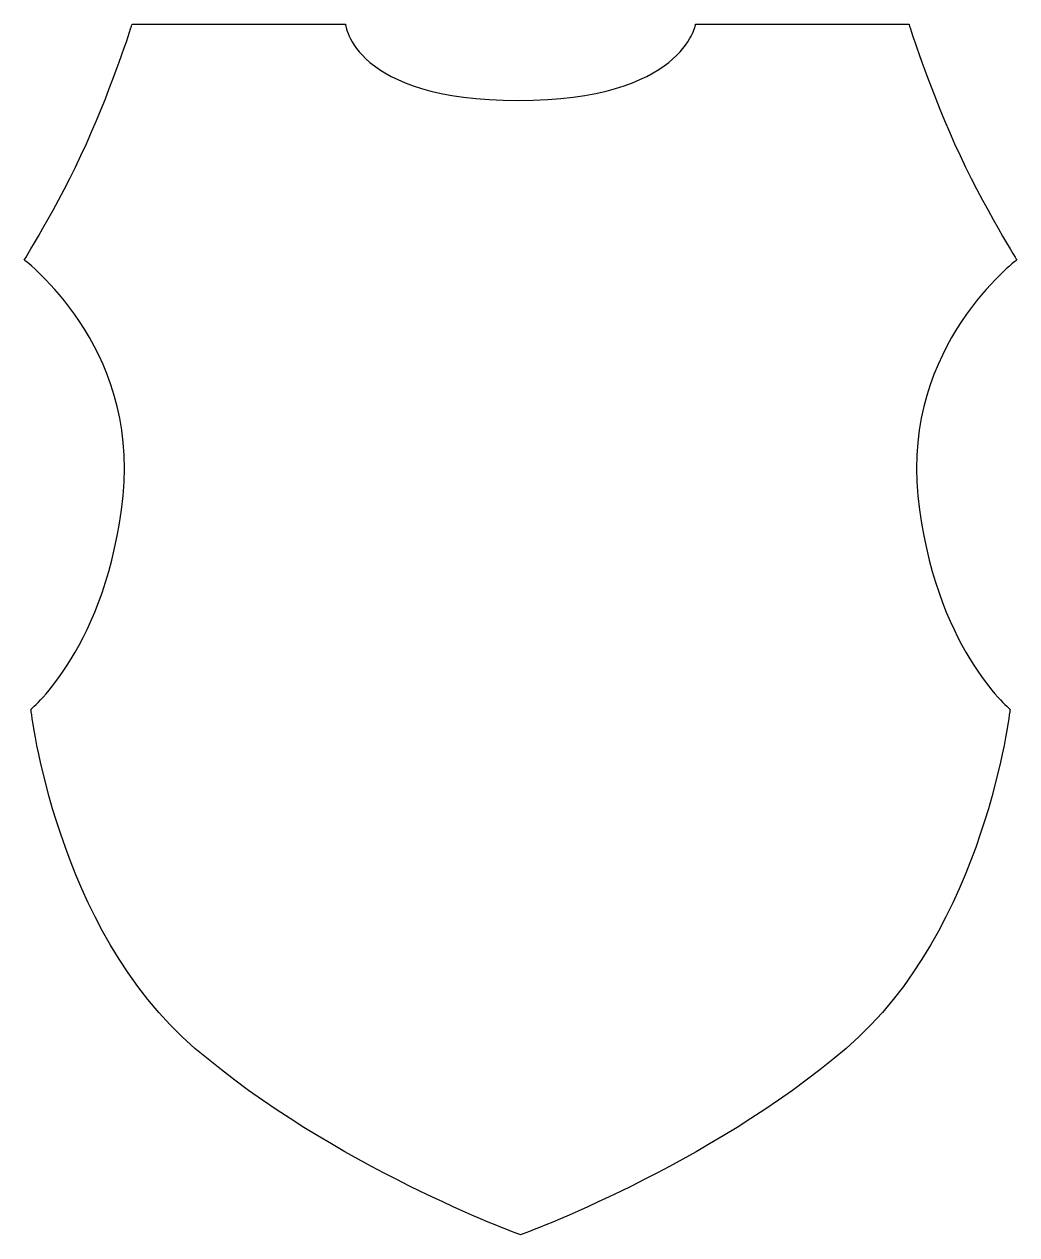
# Model space of a CAD drawing. Header units: centimetres. Extents: x -6.6 to 6.6, y -8 to 8.
import ezdxf

# ---------------------------------------------------------------- set-up
doc = ezdxf.new("R2010")
doc.units = ezdxf.units.CM
doc.header["$MEASUREMENT"] = 0
doc.layers.add('Camada 1', color=7, linetype='Continuous')

msp = doc.modelspace()

# ---------------------------------------------------------------- linework, layer by layer
at = {"layer": 'Camada 1'}
msp.add_open_spline([(5.24965, 1.76477), (5.04174, 3.75208), (6.55436, 4.87929), (6.55436, 4.87929), (6.55436, 4.87929), (6.55436, 4.87929), (6.02048, 5.73916), (5.66465, 6.56995), (5.66465, 6.56995), (5.30852, 7.39995), (5.13101, 7.99327), (5.13101, 7.99327), (5.13101, 7.99327), (5.13101, 7.99327), (2.31291, 7.99327), (2.31291, 7.99327), (2.31291, 7.99327), (2.31291, 7.99327), (2.14802, 6.98605), (-0.02998, 6.98605), (-0.02998, 6.98605), (-2.20797, 6.98606), (-2.31288, 7.99327), (-2.31288, 7.99327), (-2.31288, 7.99327), (-2.31288, 7.99327), (-5.13048, 7.99327), (-5.13048, 7.99327), (-5.13048, 7.99327), (-5.13048, 7.99327), (-5.30852, 7.39994), (-5.66407, 6.56994), (-5.66407, 6.56994), (-6.0202, 5.73916), (-6.55434, 4.87929), (-6.55434, 4.87929), (-6.55434, 4.87929), (-6.55434, 4.87929), (-5.04119, 3.75209), (-5.24881, 1.76477), (-5.24881, 1.76477), (-5.45671, -0.22257), (-6.46531, -1.05309), (-6.46531, -1.05309), (-6.46531, -1.05309), (-6.46531, -1.05309), (-6.13905, -3.9597), (-4.29967, -5.53151), (-4.29967, -5.53151), (-2.47066, -7.09533), (-0.0267, -7.98369), (-0.00069, -7.99327), (-0.00069, -7.99327), (-0.00069, -7.99327), (-0.00069, -7.99327), (-0.00069, -7.99327), (-0.00069, -7.99327), (-0.00069, -7.99327), (0.00013, -7.99327), (0.00013, -7.99327), (0.00013, -7.99327), (0.00013, -7.99327), (0.00069, -7.99327), (0.00069, -7.99327), (0.00069, -7.99327), (0.00069, -7.99327), (0.00069, -7.99327), (0.00069, -7.99327), (0.00069, -7.99327), (0.0267, -7.98369), (2.47121, -7.09533), (4.30049, -5.53151), (4.30049, -5.53151), (6.13937, -3.95973), (6.46531, -1.05309), (6.46531, -1.05309), (6.46531, -1.05309), (6.46531, -1.05309), (5.45727, -0.22257), (5.24965, 1.76477)], degree=3, knots=[0, 0, 0, 0, 0.04761905, 0.04761905, 0.04761905, 0.04761905, 0.0952381, 0.0952381, 0.0952381, 0.0952381, 0.14285714, 0.14285714, 0.14285714, 0.14285714, 0.19047619, 0.19047619, 0.19047619, 0.19047619, 0.23809524, 0.23809524, 0.23809524, 0.23809524, 0.28571429, 0.28571429, 0.28571429, 0.28571429, 0.33333333, 0.33333333, 0.33333333, 0.33333333, 0.38095238, 0.38095238, 0.38095238, 0.38095238, 0.42857143, 0.42857143, 0.42857143, 0.42857143, 0.47619048, 0.47619048, 0.47619048, 0.47619048, 0.52380952, 0.52380952, 0.52380952, 0.52380952, 0.57142857, 0.57142857, 0.57142857, 0.57142857, 0.61904762, 0.61904762, 0.61904762, 0.61904762, 0.66666667, 0.66666667, 0.66666667, 0.66666667, 0.71428571, 0.71428571, 0.71428571, 0.71428571, 0.76190476, 0.76190476, 0.76190476, 0.76190476, 0.80952381, 0.80952381, 0.80952381, 0.80952381, 0.85714286, 0.85714286, 0.85714286, 0.85714286, 0.9047619, 0.9047619, 0.9047619, 0.9047619, 1, 1, 1, 1], dxfattribs=at)

doc.saveas('drawing.dxf')
